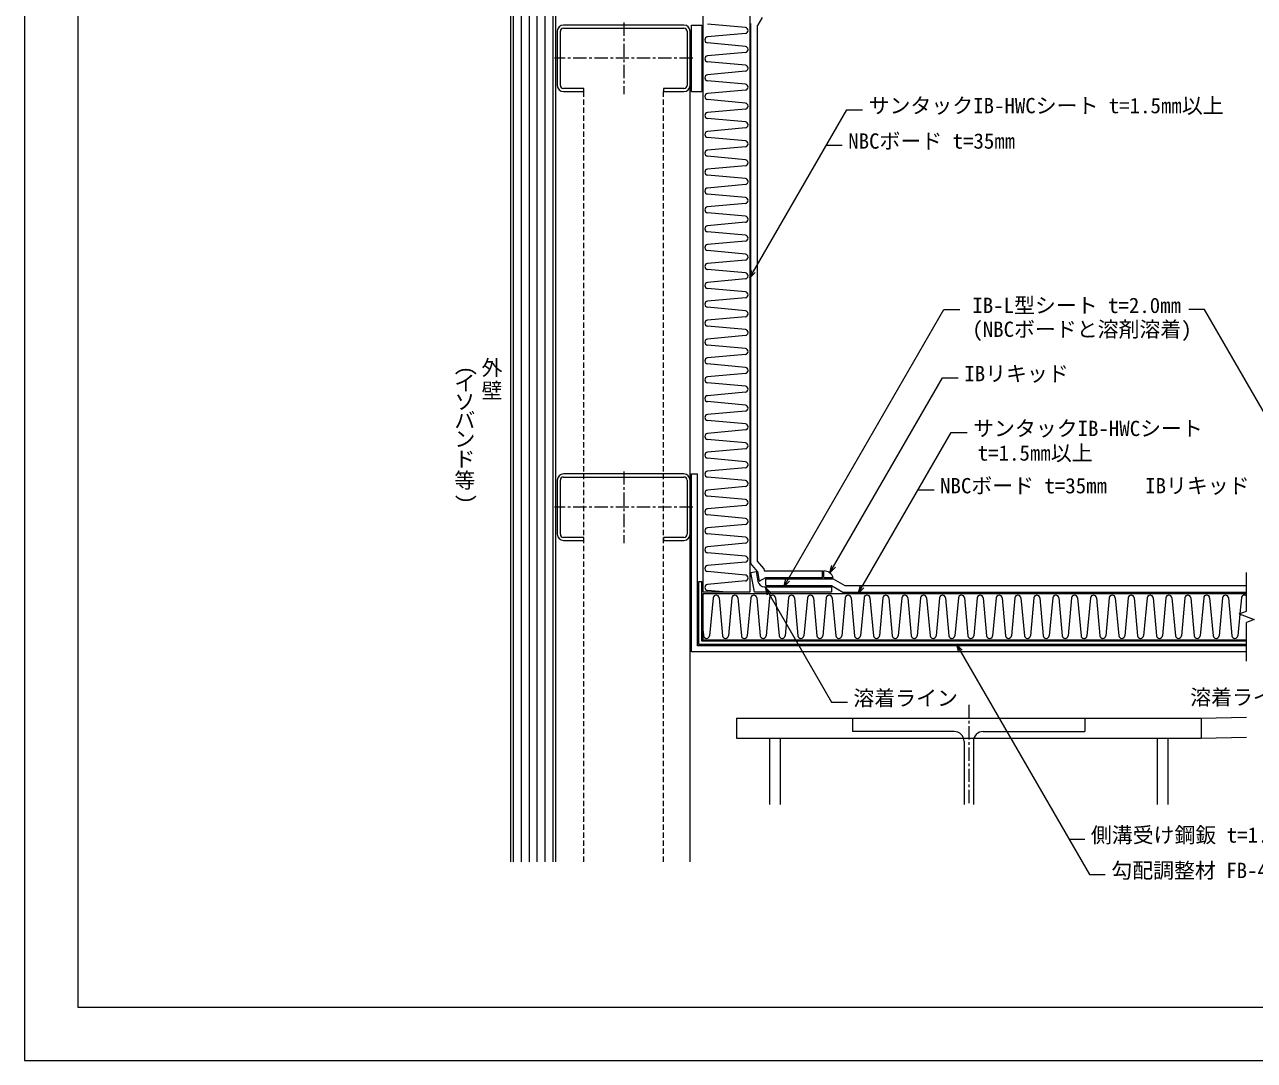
# Model space of a CAD drawing. Units: millimetres, scale not verified. Extents: x -840 to 840, y -594 to 594.
# Drawn here: x -840 to 86, y -594 to 186 of the extents above; entities that cross this region are included whole.
import ezdxf
from ezdxf.enums import TextEntityAlignment as Align

# ---------------------------------------------------------------- set-up
doc = ezdxf.new("R2010")
doc.units = ezdxf.units.MM
doc.header["$LTSCALE"] = 2
doc.linetypes.add('CHAIN1', pattern=[8, 5, -1, 1, -1])
doc.linetypes.add('DASHED2', pattern=[3, 2, -1])
for name, color, linetype, lineweight in [('0-0_輪郭線', 134, 'DASHED2', 9), ('0-1_図面枠', 7, 'Continuous', 9), ('0-2_文字', 5, 'Continuous', 9), ('0-6_鋼材(C型・H鋼ｅｔｃ)', 7, 'Continuous', 9), ('0-7_中心線', 2, 'CHAIN1', 9), ('0-8_断熱材', 4, 'Continuous', 9), ('0-9_躯体', 7, 'Continuous', 9), ('0-A_鋼材(受け鋼鈑)', 4, 'Continuous', 9), ('0-C_IBリキッド', 7, 'Continuous', 9), ('0-D_IBｼｰﾄ', 7, 'Continuous', 9), ('0-F_実線', 7, 'Continuous', 9), ('1-0_寸法線', 7, 'Continuous', 9), ('1-2_破断線', 7, 'Continuous', 9)]:
    doc.layers.add(name, color=color, linetype=linetype, lineweight=lineweight)
doc.styles.add('ＭＳ ゴシック', font='')
doc.styles.get('ＭＳ ゴシック').set_extended_font_data('MS Gothic')

msp = doc.modelspace()

# ---------------------------------------------------------------- linework, layer by layer
at = {"layer": '0-0_輪郭線', "color": 7}
for p, q in [((-418.715, -444.454), (-418.715, 135.546)), ((-358.715, -444.454), (-358.715, 135.546))]:
    msp.add_line(p, q, dxfattribs=at)
at = {"layer": '0-0_輪郭線', "color": 2, "linetype": 'Continuous'}
msp.add_lwpolyline([(800, 554), (-800, 554), (-800, -554), (800, -554)], close=True, dxfattribs=at)
at = {"layer": '0-1_図面枠'}
msp.add_lwpolyline([(840, -594), (840, 594), (-840, 594), (-840, -594)], close=True, dxfattribs=at)
at = {"layer": '0-6_鋼材(C型・H鋼ｅｔｃ)'}
for p, q in [((-343.315, 185.546), (-434.115, 185.546)), ((-438.715, 180.946), (-438.715, 140.146)), ((-436.415, 140.146), (-436.415, 180.946)), ((-434.115, 183.246), (-343.315, 183.246)), ((-341.015, 180.946), (-341.015, 140.146)), ((-338.715, 140.146), (-338.715, 180.946)), ((-338.715, -444.454), (-338.715, 140.146)), ((-438.715, -157.054), (-438.715, -197.854)), ((-436.415, -197.854), (-436.415, -157.054)), ((-343.315, -152.454), (-434.115, -152.454)), ((-434.115, -154.754), (-343.315, -154.754)), ((-341.015, -157.054), (-341.015, -197.854)), ((-338.715, -197.854), (-338.715, -157.054))]:
    msp.add_line(p, q, dxfattribs=at)
for points in [[(-434.115, 135.546), (-418.715, 135.546), (-418.715, 137.846), (-434.115, 137.846)], [(-343.315, 137.846), (-358.715, 137.846), (-358.715, 135.546), (-343.315, 135.546)], [(-434.115, -202.454), (-418.715, -202.454), (-418.715, -200.154), (-434.115, -200.154)], [(-343.315, -200.154), (-358.715, -200.154), (-358.715, -202.454), (-343.315, -202.454)]]:
    msp.add_lwpolyline(points, dxfattribs=at)
for centre, radius, start, end in [((-434.115, 180.946), 4.6, 90, 180), ((-343.315, 180.946), 4.6, 0, 90), ((-434.115, 180.946), 2.3, 90, 180), ((-343.315, 180.946), 2.3, 0, 90), ((-434.115, 140.146), 4.6, 180, 270), ((-434.115, 140.146), 2.3, 180, 270), ((-343.315, 140.146), 2.3, 270, 0), ((-343.315, 140.146), 4.6, 270, 0), ((-434.115, -157.054), 4.6, 90, 180), ((-434.115, -157.054), 2.3, 90, 180), ((-343.315, -157.054), 4.6, 0, 90), ((-343.315, -157.054), 2.3, 0, 90), ((-434.115, -197.854), 4.6, 180, 270), ((-434.115, -197.854), 2.3, 180, 270), ((-343.315, -197.854), 2.3, 270, 0), ((-343.315, -197.854), 4.6, 270, 0)]:
    msp.add_arc(centre, radius, start, end, dxfattribs=at)
at = {"layer": '0-7_中心線'}
for p, q in [((-388.715, 187.546), (-388.715, 133.546)), ((-336.715, 160.546), (-440.715, 160.546)), ((-388.715, -150.454), (-388.715, -204.454)), ((-336.715, -177.454), (-440.715, -177.454)), ((-128.815, -326.354), (-128.815, -401.354))]:
    msp.add_line(p, q, dxfattribs=at)
at = {"layer": '0-8_断熱材'}
for p, q in [((-297.08, 183.709), (-325.549, 186.309)), ((-297.08, 179.202), (-325.549, 176.601)), ((-297.08, 169.494), (-325.549, 172.094)), ((-297.08, 164.987), (-325.549, 162.386)), ((-297.08, 155.279), (-325.549, 157.88)), ((-297.08, 150.772), (-325.549, 148.172)), ((-297.08, 141.064), (-325.549, 143.665)), ((-297.08, 136.557), (-325.549, 133.957)), ((-297.08, 126.85), (-325.549, 129.45)), ((-297.08, 122.343), (-325.549, 119.742)), ((-297.08, 112.635), (-325.549, 115.235)), ((-297.08, 108.128), (-325.549, 105.527)), ((-297.08, 98.42), (-325.549, 101.021)), ((-297.08, 93.913), (-325.549, 91.313)), ((-297.08, 84.205), (-325.549, 86.806)), ((-297.08, 79.699), (-325.549, 77.098)), ((-297.08, 69.991), (-325.549, 72.591)), ((-297.08, 65.484), (-325.549, 62.883)), ((-297.08, 55.776), (-325.549, 58.376)), ((-297.08, 51.269), (-325.549, 48.669)), ((-297.08, 41.561), (-325.549, 44.162)), ((-297.08, 37.054), (-325.549, 34.454)), ((-297.08, 27.346), (-325.549, 29.947)), ((-297.08, 22.84), (-325.549, 20.239)), ((-297.08, 13.132), (-325.549, 15.732)), ((-297.08, 8.625), (-325.549, 6.024)), ((-297.08, -1.083), (-325.549, 1.517)), ((-297.08, -5.59), (-325.549, -8.19)), ((-297.08, -15.298), (-325.549, -12.697)), ((-297.08, -19.805), (-325.549, -22.405)), ((-297.08, -29.512), (-325.549, -26.912)), ((-297.08, -34.019), (-325.549, -36.62)), ((-297.08, -43.727), (-325.549, -41.127)), ((-297.08, -48.234), (-325.549, -50.835)), ((-297.08, -57.942), (-325.549, -55.341)), ((-297.08, -62.449), (-325.549, -65.049)), ((-297.08, -72.157), (-325.549, -69.556)), ((-297.08, -76.664), (-325.549, -79.264)), ((-297.08, -86.371), (-325.549, -83.771)), ((-297.08, -90.878), (-325.549, -93.479)), ((-297.08, -100.586), (-325.549, -97.986)), ((-297.08, -105.093), (-325.549, -107.694)), ((-297.08, -114.801), (-325.549, -112.2)), ((-297.08, -119.308), (-325.549, -121.908)), ((-297.08, -129.016), (-325.549, -126.415)), ((-297.08, -133.522), (-325.549, -136.123)), ((-297.08, -143.23), (-325.549, -140.63)), ((-297.08, -147.737), (-325.549, -150.338)), ((-297.08, -157.445), (-325.549, -154.845)), ((-297.08, -161.952), (-325.549, -164.552)), ((-297.08, -171.66), (-325.549, -169.059)), ((-297.08, -176.167), (-325.549, -178.767)), ((-297.08, -185.875), (-325.549, -183.274)), ((-297.08, -190.381), (-325.549, -192.982)), ((-297.08, -200.089), (-325.549, -197.489)), ((-297.08, -204.596), (-325.549, -207.197)), ((-297.08, -214.304), (-325.549, -211.704)), ((-297.08, -218.811), (-325.549, -221.411)), ((-297.08, -228.519), (-325.549, -225.918)), ((-297.08, -233.026), (-325.549, -235.626)), ((-311.084, -241.454), (-325.549, -240.133)), ((-321.407, -245.72), (-324.008, -274.189)), ((-316.9, -245.72), (-314.3, -274.189)), ((-307.192, -245.72), (-309.793, -274.189)), ((-302.686, -245.72), (-300.085, -274.189)), ((-292.978, -245.72), (-295.578, -274.189)), ((-288.471, -245.72), (-285.87, -274.189)), ((-278.763, -245.72), (-281.363, -274.189)), ((-274.256, -245.72), (-271.656, -274.189)), ((-264.548, -245.72), (-267.149, -274.189)), ((-260.041, -245.72), (-257.441, -274.189)), ((-250.334, -245.72), (-252.934, -274.189)), ((-245.827, -245.72), (-243.226, -274.189)), ((-236.119, -245.72), (-238.719, -274.189)), ((-231.612, -245.72), (-229.011, -274.189)), ((-221.904, -245.72), (-224.505, -274.189)), ((-217.397, -245.72), (-214.797, -274.189)), ((-207.689, -245.72), (-210.29, -274.189)), ((-203.182, -245.72), (-200.582, -274.189)), ((-193.475, -245.72), (-196.075, -274.189)), ((-188.968, -245.72), (-186.367, -274.189)), ((-179.26, -245.72), (-181.86, -274.189)), ((-174.753, -245.72), (-172.152, -274.189)), ((-165.045, -245.72), (-167.646, -274.189)), ((-160.538, -245.72), (-157.938, -274.189)), ((-150.83, -245.72), (-153.431, -274.189)), ((-146.324, -245.72), (-143.723, -274.189)), ((-136.616, -245.72), (-139.216, -274.189)), ((-132.109, -245.72), (-129.508, -274.189)), ((-122.401, -245.72), (-125.001, -274.189)), ((-117.894, -245.72), (-115.294, -274.189)), ((-108.186, -245.72), (-110.787, -274.189)), ((-103.679, -245.72), (-101.079, -274.189)), ((-93.971, -245.72), (-96.572, -274.189)), ((-89.465, -245.72), (-86.864, -274.189)), ((-79.757, -245.72), (-82.357, -274.189)), ((-75.25, -245.72), (-72.649, -274.189)), ((-65.542, -245.72), (-68.142, -274.189)), ((-61.035, -245.72), (-58.435, -274.189)), ((-51.327, -245.72), (-53.928, -274.189)), ((-46.82, -245.72), (-44.22, -274.189)), ((-37.113, -245.72), (-39.713, -274.189)), ((-32.606, -245.72), (-30.005, -274.189)), ((-22.898, -245.72), (-25.498, -274.189)), ((-18.391, -245.72), (-15.79, -274.189)), ((-8.683, -245.72), (-11.284, -274.189)), ((-4.176, -245.72), (-1.576, -274.189)), ((5.532, -245.72), (2.931, -274.189)), ((10.039, -245.72), (12.639, -274.189)), ((19.746, -245.72), (17.146, -274.189)), ((24.253, -245.72), (26.854, -274.189)), ((33.961, -245.72), (31.361, -274.189)), ((38.468, -245.72), (41.069, -274.189)), ((48.176, -245.72), (45.575, -274.189)), ((52.683, -245.72), (55.283, -274.189)), ((62.391, -245.72), (59.79, -274.189)), ((66.898, -245.72), (69.498, -274.189)), ((76.605, -245.72), (75.523, -257.565)), ((75.479, -258.052), (74.005, -274.189)), ((-328.815, -270.902), (-328.515, -274.189))]:
    msp.add_line(p, q, dxfattribs=at)
at = {"layer": '0-8_断熱材', "color": 7}
msp.add_line((80.484, -277.454), (-328.815, -277.454), dxfattribs=at)
msp.add_lwpolyline([(-328.815, -241.454), (-328.815, 221.546), (-293.815, 221.546), (-293.815, -241.454)], close=True, dxfattribs=at)
msp.add_lwpolyline([(-328.815, -277.454), (-328.815, -242.454), (80.484, -242.454)], dxfattribs=at)
at = {"layer": '0-8_断熱材'}
for centre, start, end in [((-325.338, 174.348), 95.35135, 264.64865), ((-297.292, 181.455), 275.35135, 84.64865), ((-297.292, 167.24), 275.35135, 84.64865), ((-325.338, 160.133), 95.35135, 264.64865), ((-297.292, 153.026), 275.35135, 84.64865), ((-325.338, 145.918), 95.35135, 264.64865), ((-297.292, 138.811), 275.35135, 84.64865), ((-325.338, 131.704), 95.35135, 264.64865), ((-297.292, 124.596), 275.35135, 84.64865), ((-325.338, 117.489), 95.35135, 264.64865), ((-297.292, 110.381), 275.35135, 84.64865), ((-325.338, 103.274), 95.35135, 264.64865), ((-297.292, 96.167), 275.35135, 84.64865), ((-325.338, 89.059), 95.35135, 264.64865), ((-297.292, 81.952), 275.35135, 84.64865), ((-325.338, 74.845), 95.35135, 264.64865), ((-297.292, 67.737), 275.35135, 84.64865), ((-325.338, 60.63), 95.35135, 264.64865), ((-297.292, 53.522), 275.35135, 84.64865), ((-325.338, 46.415), 95.35135, 264.64865), ((-297.292, 39.308), 275.35135, 84.64865), ((-325.338, 32.2), 95.35135, 264.64865), ((-325.338, 17.986), 95.35135, 264.64865), ((-297.292, 25.093), 275.35135, 84.64865), ((-297.292, 10.878), 275.35135, 84.64865), ((-325.338, 3.771), 95.35135, 264.64865), ((-325.338, -10.444), 95.35135, 264.64865), ((-297.292, -3.336), 275.35135, 84.64865), ((-297.292, -17.551), 275.35135, 84.64865), ((-325.338, -24.659), 95.35135, 264.64865), ((-325.338, -38.873), 95.35135, 264.64865), ((-297.292, -31.766), 275.35135, 84.64865), ((-297.292, -45.981), 275.35135, 84.64865), ((-325.338, -53.088), 95.35135, 264.64865), ((-297.292, -60.195), 275.35135, 84.64865), ((-325.338, -67.303), 95.35135, 264.64865), ((-297.292, -74.41), 275.35135, 84.64865), ((-325.338, -81.517), 95.35135, 264.64865), ((-297.292, -88.625), 275.35135, 84.64865), ((-325.338, -95.732), 95.35135, 264.64865), ((-297.292, -102.84), 275.35135, 84.64865), ((-325.338, -109.947), 95.35135, 264.64865), ((-297.292, -117.054), 275.35135, 84.64865), ((-325.338, -124.162), 95.35135, 264.64865), ((-297.292, -131.269), 275.35135, 84.64865), ((-325.338, -138.376), 95.35135, 264.64865), ((-297.292, -145.484), 275.35135, 84.64865), ((-325.338, -152.591), 95.35135, 264.64865), ((-297.292, -159.699), 275.35135, 84.64865), ((-325.338, -166.806), 95.35135, 264.64865), ((-297.292, -173.913), 275.35135, 84.64865), ((-325.338, -181.021), 95.35135, 264.64865), ((-325.338, -195.235), 95.35135, 264.64865), ((-297.292, -188.128), 275.35135, 84.64865), ((-297.292, -202.343), 275.35135, 84.64865), ((-325.338, -209.45), 95.35135, 264.64865), ((-325.338, -223.665), 95.35135, 264.64865), ((-297.292, -216.557), 275.35135, 84.64865), ((-297.292, -230.772), 275.35135, 84.64865), ((-325.338, -237.88), 95.35135, 264.64865), ((-319.154, -245.931), 5.35135, 174.64865), ((-304.939, -245.931), 5.35135, 174.64865), ((-290.724, -245.931), 5.35135, 174.64865), ((-276.51, -245.931), 5.35135, 174.64865), ((-262.295, -245.931), 5.35135, 174.64865), ((-248.08, -245.931), 5.35135, 174.64865), ((-233.865, -245.931), 5.35135, 174.64865), ((-219.651, -245.931), 5.35135, 174.64865), ((-205.436, -245.931), 5.35135, 174.64865), ((-191.221, -245.931), 5.35135, 174.64865), ((-177.006, -245.931), 5.35135, 174.64865), ((-162.792, -245.931), 5.35135, 174.64865), ((-148.577, -245.931), 5.35135, 174.64865), ((-134.362, -245.931), 5.35135, 174.64865), ((-120.147, -245.931), 5.35135, 174.64865), ((-105.933, -245.931), 5.35135, 174.64865), ((-91.718, -245.931), 5.35135, 174.64865), ((-77.503, -245.931), 5.35135, 174.64865), ((-63.289, -245.931), 5.35135, 174.64865), ((-49.074, -245.931), 5.35135, 174.64865), ((-34.859, -245.931), 5.35135, 174.64865), ((-20.644, -245.931), 5.35135, 174.64865), ((-6.43, -245.931), 5.35135, 174.64865), ((7.785, -245.931), 5.35135, 174.64865), ((22, -245.931), 5.35135, 174.64865), ((36.215, -245.931), 5.35135, 174.64865), ((50.429, -245.931), 5.35135, 174.64865), ((64.644, -245.931), 5.35135, 174.64865), ((78.859, -245.931), 44.08957, 174.64865), ((-326.261, -273.978), 185.35135, 354.64865), ((-312.046, -273.978), 185.35135, 354.64865), ((-297.832, -273.978), 185.35135, 354.64865), ((-283.617, -273.978), 185.35135, 354.64865), ((-269.402, -273.978), 185.35135, 354.64865), ((-255.187, -273.978), 185.35135, 354.64865), ((-240.973, -273.978), 185.35135, 354.64865), ((-226.758, -273.978), 185.35135, 354.64865), ((-212.543, -273.978), 185.35135, 354.64865), ((-198.329, -273.978), 185.35135, 354.64865), ((-184.114, -273.978), 185.35135, 354.64865), ((-169.899, -273.978), 185.35135, 354.64865), ((-155.684, -273.978), 185.35135, 354.64865), ((-141.47, -273.978), 185.35135, 354.64865), ((-127.255, -273.978), 185.35135, 354.64865), ((-113.04, -273.978), 185.35135, 354.64865), ((-98.825, -273.978), 185.35135, 354.64865), ((-84.611, -273.978), 185.35135, 354.64865), ((-70.396, -273.978), 185.35135, 354.64865), ((-56.181, -273.978), 185.35135, 354.64865), ((-41.966, -273.978), 185.35135, 354.64865), ((-27.752, -273.978), 185.35135, 354.64865), ((-13.537, -273.978), 185.35135, 354.64865), ((0.678, -273.978), 185.35135, 354.64865), ((14.892, -273.978), 185.35135, 354.64865), ((29.107, -273.978), 185.35135, 354.64865), ((43.322, -273.978), 185.35135, 354.64865), ((57.537, -273.978), 185.35135, 354.64865), ((71.751, -273.978), 185.35135, 354.64865)]:
    msp.add_arc(centre, 2.263, start, end, dxfattribs=at)
at = {"layer": '0-9_躯体'}
for p, q in [((-473.815, -444.454), (-473.815, 221.546)), ((-439.715, -444.454), (-439.715, 221.546)), ((-337.715, 135.546), (-329.815, 135.546)), ((-303.815, -336.354), (-303.815, -351.354)), ((-303.815, -336.354), (46.185, -336.354)), ((-216.315, -336.354), (-216.315, -346.354)), ((-41.315, -336.354), (-41.315, -346.354)), ((46.185, -336.354), (80.478, -335.666)), ((46.185, -336.354), (46.185, -351.354)), ((-303.815, -351.354), (46.185, -351.354)), ((-278.815, -351.354), (-278.815, -401.354)), ((-270.815, -351.354), (-270.815, -401.354)), ((-139.815, -346.354), (-216.315, -346.354)), ((-117.815, -346.354), (-41.315, -346.354)), ((13.185, -351.354), (13.185, -401.354)), ((21.185, -351.354), (21.185, -401.354)), ((46.185, -351.354), (80.478, -350.666)), ((-132.315, -353.854), (-132.315, -401.354)), ((-125.315, -353.854), (-125.315, -401.354))]:
    msp.add_line(p, q, dxfattribs=at)
at = {"layer": '0-9_躯体', "color": 4}
for p, q in [((-471.765, -444.454), (-471.765, 221.546)), ((-465.765, -444.454), (-465.765, 221.546)), ((-459.765, -444.454), (-459.765, 221.546)), ((-453.765, -444.454), (-453.765, 221.546)), ((-447.765, -444.454), (-447.765, 221.546)), ((-441.765, -444.454), (-441.765, 221.546))]:
    msp.add_line(p, q, dxfattribs=at)
at = {"layer": '0-9_躯体'}
msp.add_lwpolyline([(-337.715, 135.546), (-337.715, 185.546), (-329.815, 185.546), (-329.815, 135.546)], dxfattribs=at)
for centre, start, end in [((-139.815, -353.854), 0, 90), ((-117.815, -353.854), 90, 180)]:
    msp.add_arc(centre, 7.5, start, end, dxfattribs=at)
at = {"layer": '0-A_鋼材(受け鋼鈑)'}
for p, q in [((-337.715, -152.454), (-333.215, -152.454)), ((-337.715, -286.354), (-337.715, -152.454)), ((-333.215, -281.854), (-333.215, -152.454)), ((80.484, -286.354), (-337.715, -286.354)), ((80.484, -281.854), (-333.215, -281.854))]:
    msp.add_line(p, q, dxfattribs=at)
at = {"layer": '0-A_鋼材(受け鋼鈑)', "color": 7}
for p, q in [((-332.215, -233.454), (-329.815, -233.454)), ((-332.215, -280.854), (-332.215, -233.454)), ((-329.815, -278.454), (-329.815, -233.454)), ((80.484, -280.854), (-332.215, -280.854)), ((80.484, -278.454), (-329.815, -278.454))]:
    msp.add_line(p, q, dxfattribs=at)
at = {"layer": '0-C_IBリキッド'}
for q in [(-237.886, -225.454), (-230.886, -230.454)]:
    msp.add_line((-237.886, -230.454), q, dxfattribs=at)
msp.add_arc((-237.886, -232.854), 7.4, 18.92464, 90, dxfattribs=at)
at = {"layer": '0-D_IBｼｰﾄ'}
for p, q in [((-292.815, -219.964), (-292.815, 186.657)), ((-284.415, 191.206), (-287.815, 185.317)), ((-287.815, -218.144), (-287.815, 185.317)), ((-287.906, -225.814), (-292.815, -219.964)), ((-283.215, -223.626), (-287.815, -218.144)), ((-287.906, -225.814), (-286.613, -233.149)), ((-283.215, -223.626), (-282.892, -225.454)), ((-282.892, -225.454), (-238.886, -225.454)), ((-281.725, -231.454), (-230.886, -231.454)), ((-281.725, -236.454), (-281.725, -231.454)), ((-238.886, -230.454), (-238.886, -225.454)), ((-230.886, -231.454), (-222.225, -236.454)), ((-281.725, -236.454), (-232.225, -236.454)), ((-232.225, -236.454), (-223.565, -241.454)), ((-222.225, -236.454), (80.484, -236.454)), ((-223.565, -241.454), (80.484, -241.454))]:
    msp.add_line(p, q, dxfattribs=at)
msp.add_lwpolyline([(-286.591, -233.263), (-281.725, -230.454), (-238.886, -230.454)], dxfattribs=at)
msp.add_arc((-282.673, -232.454), 4, 190, 191.66938, dxfattribs=at)
at = {"layer": '0-F_実線'}
for points in [[(-292.83, -226.682), (-288.891, -225.988), (-287.597, -233.323)], [(-282.726, -237.454), (-282.225, -237.743), (-281.725, -237.454), (-232.225, -237.454), (-232.225, -241.454), (-290.225, -241.454), (-292.83, -226.682)]]:
    msp.add_lwpolyline(points, dxfattribs=at)
msp.add_arc((-282.673, -232.454), 5, 190, 269.39985, dxfattribs=at)
at = {"layer": '1-0_寸法線'}
for p, q in [((-293.815, -4.872), (-220.703, 121.762)), ((-220.703, 121.762), (-208.703, 121.762)), ((-236.1, 95.094), (-224.1, 95.094)), ((-268.165, -237.454), (-147.614, -28.651)), ((-147.614, -28.651), (-135.614, -28.651)), ((48.898, -28.651), (36.898, -28.651)), ((168.825, -236.373), (48.898, -28.651)), ((-233.466, -226.919), (-148.668, -80.043)), ((-148.668, -80.043), (-136.668, -80.043)), ((-166.935, -164.432), (-154.935, -164.432)), ((-53.331, -427.461), (-41.331, -427.461))]:
    msp.add_line(p, q, dxfattribs=at)
for points in [[(-289.572, -0.63), (-293.815, -4.872), (-292.262, 0.923)], [(-211.981, -242.454), (-142.042, -121.316), (-130.042, -121.316)], [(-229.224, -222.676), (-233.466, -226.919), (-231.913, -221.123)], [(-282.225, -237.743), (-232.216, -324.363), (-220.216, -324.363)], [(-277.983, -241.986), (-282.225, -237.743), (-280.672, -243.539)], [(-263.923, -233.212), (-268.165, -237.454), (-266.612, -231.659)], [(-207.738, -238.212), (-211.981, -242.454), (-210.428, -236.659)], [(-137.973, -280.854), (-37.934, -454.13), (-25.934, -454.13)], [(-133.73, -285.097), (-137.973, -280.854), (-136.42, -286.65)]]:
    msp.add_lwpolyline(points, dxfattribs=at)
at = {"layer": '1-2_破断線'}
for p, q in [((80.484, -255.679), (80.484, -226.578)), ((74.859, -257.817), (80.484, -255.679)), ((74.859, -257.817), (86.109, -262.092)), ((86.109, -262.092), (80.484, -264.229)), ((80.484, -293.331), (80.484, -264.229))]:
    msp.add_line(p, q, dxfattribs=at)

# ---------------------------------------------------------------- texts
at = {"layer": '0-2_文字', "color": 7, "style": 'ＭＳ ゴシック'}
for s, p in [('サンタックIB-HWCシート t=1.5㎜以上', (-204.163, 115.703)), ('NBCボード t=35㎜', (-219.559, 89.035)), ('IB-L型シート t=2.0㎜', (-126.074, -34.71)), ('(NBCボードと溶剤溶着)', (-126.074, -52.71)), ('外', (-495.776, -81.682)), ('IBリキッド', (-132.128, -86.102)), ('イ', (-516.244, -93.253)), ('壁', (-495.776, -98.882)), ('ソ', (-516.244, -107.253)), ('バ', (-516.244, -121.253)), ('サンタックIB-HWCシート', (-125.502, -127.375)), ('ン', (-516.244, -135.253)), ('t=1.5㎜以上', (-122.002, -145.875)), ('ド', (-516.244, -150.453)), ('等', (-516.244, -166.453)), ('NBCボード t=35㎜', (-150.394, -170.491)), ('IBリキッド', (4.104, -170.491)), ('溶着ライン', (-215.675, -330.422)), ('溶着ライン', (38.05, -329.784)), ('側溝受け鋼鈑 t=1.2㎜以上', (-36.79, -433.52)), ('勾配調整材 FB-4.5t×40w\u3000@455～600㎜', (-21.393, -460.188))]:
    msp.add_text(s, height=11.54, dxfattribs=at).set_placement(p, align=Align.BOTTOM_LEFT)
for s, p in [('(', (-515.964, -71.032)), (')', (-515.978, -167.232))]:
    msp.add_text(s, height=11.54, rotation=270, dxfattribs=at).set_placement(p, align=Align.BOTTOM_LEFT)

doc.saveas('drawing.dxf')
